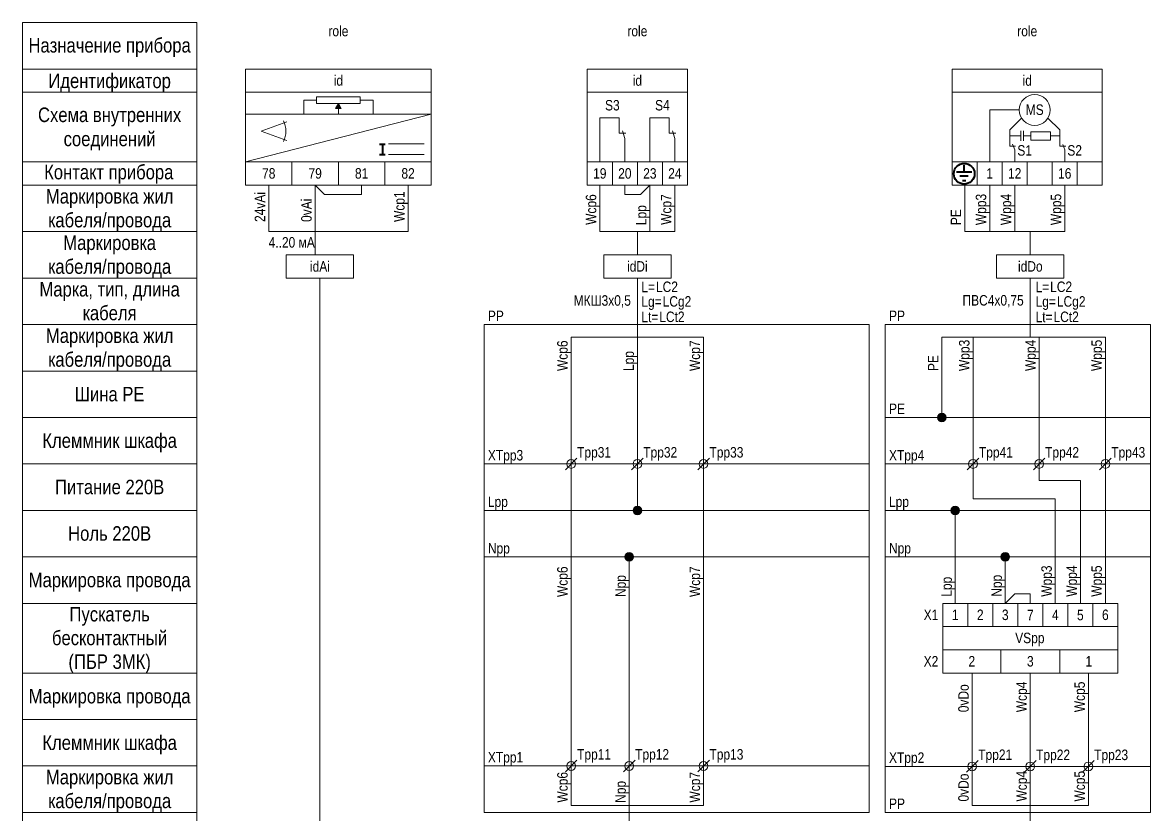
# Model space of a CAD drawing. Header units: millimetres. Extents: x 20 to 403, y -258 to -5.
# Drawn here: x 20 to 214.3, y -141.3 to -5 of the extents above; entities that cross this region are included whole.
import ezdxf

# ---------------------------------------------------------------- set-up
doc = ezdxf.new("R2010")
doc.units = ezdxf.units.MM
doc.header["$MEASUREMENT"] = 0
doc.linetypes.add('1_1', pattern=[2000, 1000, -1000])
doc.linetypes.add('4_2_1_2', pattern=[6702.777624, 3527.777672, -1763.888836, 0, -1411.111116])
for name, color, linetype in [('cp_names', 7, 'Continuous'), ('id_names', 7, 'Continuous'), ('id_params_ai', 7, 'Continuous'), ('id_params_di', 7, 'Continuous'), ('id_params_do', 7, 'Continuous'), ('id_static_ai', 7, 'Continuous'), ('id_static_di', 7, 'Continuous'), ('id_static_do', 7, 'Continuous'), ('info', 7, 'Continuous')]:
    doc.layers.add(name, color=color, linetype=linetype)
doc.styles.add('СГЕНЕРИР_СТИЛЬ_1', font='ARIALN.TTF')

msp = doc.modelspace()

# ---------------------------------------------------------------- hatches: boundary and pattern name
at = {"layer": 'id_static_ai', "linetype": 'Continuous', "lineweight": 0, "true_color": 0x000000}
msp.add_hatch(color=18, dxfattribs=at).paths.add_polyline_path([(74.41, -18.96), (73.91, -19.82), (74.91, -19.82)])
at = {"layer": 'id_static_di', "linetype": 'Continuous', "lineweight": 0, "true_color": 0x000000}
for points in [[(125.16, -89), (125.21, -89.29), (125.38, -89.53), (125.62, -89.69), (125.91, -89.75), (126.19, -89.69), (126.44, -89.53), (126.6, -89.29), (126.66, -89), (126.6, -88.71), (126.44, -88.47), (126.19, -88.31), (125.91, -88.25), (125.62, -88.31), (125.38, -88.47), (125.21, -88.71)], [(123.76, -97), (123.81, -97.29), (123.98, -97.53), (124.22, -97.69), (124.51, -97.75), (124.79, -97.69), (125.04, -97.53), (125.2, -97.29), (125.26, -97), (125.2, -96.71), (125.04, -96.47), (124.79, -96.31), (124.51, -96.25), (124.22, -96.31), (123.98, -96.47), (123.81, -96.71)]]:
    msp.add_hatch(color=18, dxfattribs=at).paths.add_polyline_path(points)
at = {"layer": 'id_static_do', "linetype": 'Continuous', "lineweight": 0, "true_color": 0x000000}
for points in [[(177.62, -73), (177.68, -73.29), (177.84, -73.53), (178.08, -73.69), (178.37, -73.75), (178.66, -73.69), (178.9, -73.53), (179.06, -73.29), (179.12, -73), (179.06, -72.71), (178.9, -72.47), (178.66, -72.31), (178.37, -72.25), (178.08, -72.31), (177.84, -72.47), (177.68, -72.71)], [(179.92, -89), (179.98, -89.29), (180.14, -89.53), (180.39, -89.69), (180.67, -89.75), (180.96, -89.69), (181.2, -89.53), (181.37, -89.29), (181.42, -89), (181.37, -88.71), (181.2, -88.47), (180.96, -88.31), (180.67, -88.25), (180.39, -88.31), (180.14, -88.47), (179.98, -88.71)], [(188.54, -97), (188.6, -97.29), (188.76, -97.53), (189, -97.69), (189.29, -97.75), (189.58, -97.69), (189.82, -97.53), (189.98, -97.29), (190.04, -97), (189.98, -96.71), (189.82, -96.47), (189.58, -96.31), (189.29, -96.25), (189, -96.31), (188.76, -96.47), (188.6, -96.71)]]:
    msp.add_hatch(color=18, dxfattribs=at).paths.add_polyline_path(points)

# ---------------------------------------------------------------- linework, layer by layer
at = {"layer": 'cp_names', "color": 7, "linetype": 'Continuous', "lineweight": 15, "ltscale": 100}
msp.add_lwpolyline([(20, -73), (50, -73), (50, -65), (20, -65)], close=True, dxfattribs=at)
at = {"layer": 'id_names', "color": 7, "linetype": 'Continuous', "lineweight": 15, "ltscale": 100}
for points in [[(20, -13), (50, -13), (50, -5), (20, -5)], [(20, -17), (50, -17), (50, -13), (20, -13)], [(20, -29), (50, -29), (50, -17), (20, -17)], [(20, -33), (50, -33), (50, -29), (20, -29)], [(20, -41), (50, -41), (50, -33), (20, -33)], [(20, -49), (50, -49), (50, -41), (20, -41)], [(20, -57), (50, -57), (50, -49), (20, -49)], [(20, -65), (50, -65), (50, -57), (20, -57)], [(20, -81), (50, -81), (50, -73), (20, -73)], [(20, -89), (50, -89), (50, -81), (20, -81)], [(20, -97), (50, -97), (50, -89), (20, -89)], [(20, -105), (50, -105), (50, -97), (20, -97)], [(20, -117), (50, -117), (50, -105), (20, -105)], [(20, -125), (50, -125), (50, -117), (20, -117)], [(20, -133), (50, -133), (50, -125), (20, -125)], [(20, -141), (50, -141), (50, -133), (20, -133)], [(20, -149), (50, -149), (50, -141), (20, -141)]]:
    msp.add_lwpolyline(points, close=True, dxfattribs=at)
at = {"layer": 'id_static_ai', "color": 7, "linetype": '1_1', "lineweight": 15, "ltscale": 100}
for p, q in [((58.41, -17), (58.41, -29)), ((90.41, -29), (90.41, -17)), ((83.05, -27.73), (89.19, -27.73))]:
    msp.add_line(p, q, dxfattribs=at)
at = {"layer": 'id_static_ai', "color": 7, "linetype": 'Continuous', "lineweight": 15, "ltscale": 100}
for p, q in [((70.65, -18.37), (68.43, -18.37)), ((68.43, -20.75), (68.43, -18.37)), ((78.16, -17.78), (70.65, -17.78)), ((70.65, -17.78), (70.65, -18.96)), ((70.65, -18.96), (78.16, -18.96)), ((74.41, -18.96), (73.91, -19.82)), ((74.41, -18.96), (74.91, -19.82)), ((78.16, -18.96), (78.16, -17.78)), ((80.38, -18.37), (78.16, -18.37)), ((80.38, -20.75), (80.38, -18.37)), ((90.41, -20.75), (58.41, -20.75)), ((58.41, -20.75), (58.41, -29)), ((58.41, -29), (90.41, -20.75)), ((74.91, -19.82), (73.91, -19.82)), ((74.41, -20.75), (74.41, -19.82)), ((90.41, -29), (90.41, -20.75)), ((61.11, -23.69), (65.51, -22.09)), ((61.11, -23.69), (65.51, -25.3)), ((83.05, -25.89), (89.19, -25.89)), ((58.41, -29), (90.41, -29)), ((58.41, -29), (90.41, -29)), ((70.41, -45), (70.41, -33)), ((70.41, -33), (72.03, -34.63)), ((78.41, -34.63), (78.41, -33)), ((78.41, -34.63), (72.03, -34.63))]:
    msp.add_line(p, q, dxfattribs=at)
at = {"layer": 'id_static_ai', "color": 7, "linetype": 'Continuous', "lineweight": 40, "ltscale": 100}
for p, q in [((81.49, -25.92), (82.46, -25.92)), ((81.98, -25.92), (81.98, -27.7)), ((81.49, -27.7), (82.46, -27.7))]:
    msp.add_line(p, q, dxfattribs=at)
at = {"layer": 'id_static_ai', "color": 7, "linetype": 'Continuous', "lineweight": 15, "ltscale": 100}
for points in [[(58.41, -17), (90.41, -17), (90.41, -13), (58.41, -13)], [(58.41, -33), (66.41, -33), (66.41, -29), (58.41, -29)], [(66.41, -33), (74.41, -33), (74.41, -29), (66.41, -29)], [(74.41, -33), (82.41, -33), (82.41, -29), (74.41, -29)], [(82.41, -33), (90.41, -33), (90.41, -29), (82.41, -29)], [(65.43, -49), (77.03, -49), (77.03, -45), (65.43, -45)]]:
    msp.add_lwpolyline(points, close=True, dxfattribs=at)
for points in [[(62.41, -33), (62.41, -41), (70.41, -41)], [(86.41, -33), (86.41, -41), (70.41, -41)], [(71.23, -49), (71.22, -159.14)]]:
    msp.add_lwpolyline(points, dxfattribs=at)
msp.add_arc((61.11, -23.69), 4.24, 335, 25, dxfattribs=at)
at = {"layer": 'id_static_di', "color": 7, "linetype": '1_1', "lineweight": 15, "ltscale": 100}
for p, q in [((117.29, -17), (117.29, -29)), ((134.53, -29), (134.53, -17)), ((99.51, -141), (99.51, -57)), ((165.83, -57), (99.51, -57)), ((165.83, -141), (165.83, -57)), ((165.83, -141), (99.51, -141))]:
    msp.add_line(p, q, dxfattribs=at)
at = {"layer": 'id_static_di', "color": 7, "linetype": 'Continuous', "lineweight": 15, "ltscale": 100}
for p, q in [((119.44, -29), (119.44, -21.38)), ((119.44, -21.38), (122.75, -21.38)), ((122.75, -21.38), (122.75, -24.07)), ((128.06, -29), (128.06, -21.38)), ((128.06, -21.38), (131.37, -21.38)), ((131.37, -21.38), (131.37, -24.07)), ((122.75, -24.07), (123.95, -24.07)), ((123.75, -24.96), (123.35, -23.65)), ((123.75, -29), (123.75, -24.96)), ((131.37, -24.07), (132.56, -24.07)), ((132.37, -24.96), (131.97, -23.65)), ((132.37, -29), (132.37, -24.96)), ((119.44, -41), (119.44, -33)), ((123.75, -34.63), (123.75, -33)), ((128.06, -33), (126.44, -34.63)), ((128.06, -41), (128.06, -33)), ((132.37, -41), (132.37, -33)), ((126.44, -34.63), (123.75, -34.63)), ((119.44, -41), (132.37, -41)), ((125.91, -45), (125.91, -41)), ((125.91, -59.14), (125.91, -49)), ((114.51, -81), (114.51, -59.14)), ((114.51, -59.14), (137.31, -59.14)), ((125.91, -81), (125.91, -59.14)), ((137.31, -81), (137.31, -59.14)), ((113.51, -82), (115.51, -80)), ((114.51, -133), (114.51, -81)), ((124.91, -82), (126.91, -80)), ((125.91, -81), (125.91, -88.25)), ((136.31, -82), (138.31, -80)), ((137.31, -133), (137.31, -81)), ((99.51, -89), (165.83, -89)), ((99.51, -97), (165.83, -97)), ((124.51, -133), (124.51, -97.75)), ((113.51, -134), (115.51, -132)), ((123.51, -134), (125.51, -132)), ((136.31, -134), (138.31, -132)), ((114.51, -133), (114.51, -139.8)), ((124.51, -133), (124.51, -139.92)), ((137.31, -139.8), (137.31, -133)), ((114.51, -139.8), (137.31, -139.8)), ((124.51, -143.12), (124.51, -139.92))]:
    msp.add_line(p, q, dxfattribs=at)
at = {"layer": 'id_static_di', "color": 7, "linetype": '4_2_1_2', "lineweight": 15, "ltscale": 100}
for p, q in [((99.51, -81), (165.83, -81)), ((99.51, -133), (165.83, -133))]:
    msp.add_line(p, q, dxfattribs=at)
at = {"layer": 'id_static_di', "color": 7, "linetype": 'Continuous', "lineweight": 15, "ltscale": 100}
for points in [[(117.29, -17), (134.53, -17), (134.53, -13), (117.29, -13)], [(117.29, -33), (121.6, -33), (121.6, -29), (117.29, -29)], [(121.6, -33), (125.91, -33), (125.91, -29), (121.6, -29)], [(125.91, -33), (130.22, -33), (130.22, -29), (125.91, -29)], [(130.22, -33), (134.53, -33), (134.53, -29), (130.22, -29)], [(120.11, -49), (131.71, -49), (131.71, -45), (120.11, -45)]]:
    msp.add_lwpolyline(points, close=True, dxfattribs=at)
for centre in [(114.51, -81), (125.91, -81), (137.31, -81), (125.91, -89), (124.51, -97), (114.51, -133), (124.51, -133), (137.31, -133)]:
    msp.add_circle(centre, 0.75, dxfattribs=at)
at = {"layer": 'id_static_do', "color": 7, "linetype": '1_1', "lineweight": 15, "ltscale": 100}
for p, q in [((180.14, -17), (180.14, -29)), ((206, -29), (206, -17)), ((214.3, -57), (168.6, -57)), ((168.6, -141), (168.6, -57)), ((214.3, -57), (214.3, -141)), ((214.3, -141), (168.6, -141))]:
    msp.add_line(p, q, dxfattribs=at)
at = {"layer": 'id_static_do', "color": 7, "linetype": 'Continuous', "lineweight": 15, "ltscale": 100}
for p, q in [((186.6, -29), (186.6, -20.05)), ((186.6, -20.05), (191.68, -20.05)), ((192.08, -21.46), (190.05, -23.49)), ((196.63, -21.46), (198.67, -23.49)), ((190.05, -23.49), (190.05, -26.3)), ((190.05, -24.51), (191.95, -24.51)), ((191.95, -23.65), (191.95, -25.37)), ((192.45, -23.65), (192.45, -25.37)), ((192.45, -24.51), (193.68, -24.51)), ((193.68, -23.8), (197.07, -23.8)), ((193.68, -25.22), (193.68, -23.8)), ((197.07, -25.22), (193.68, -25.22)), ((197.07, -23.8), (197.07, -25.22)), ((197.07, -24.51), (198.67, -24.51)), ((198.67, -23.49), (198.67, -26.3)), ((190.05, -26.3), (191.06, -26.3)), ((190.91, -26.93), (190.55, -25.94)), ((190.91, -29), (190.91, -26.93)), ((198.67, -26.3), (199.71, -26.3)), ((199.53, -26.93), (199.18, -25.99)), ((199.53, -29), (199.53, -26.93)), ((182.3, -41), (182.3, -33)), ((186.6, -41), (186.6, -33)), ((190.91, -41), (190.91, -33)), ((199.53, -41), (199.53, -33)), ((182.3, -41), (199.53, -41)), ((193.6, -45), (193.6, -41)), ((193.6, -59.14), (193.6, -49)), ((178.37, -59.14), (206.53, -59.14)), ((178.37, -72.25), (178.37, -59.14)), ((183.73, -81), (183.73, -59.14)), ((195.13, -81), (195.13, -59.14)), ((206.53, -81), (206.53, -59.14)), ((168.6, -73), (214.3, -73)), ((182.73, -82), (184.73, -80)), ((183.73, -81), (183.73, -87)), ((194.13, -82), (196.13, -80)), ((195.13, -81), (195.13, -83.82)), ((205.53, -82), (207.53, -80)), ((206.53, -81), (206.53, -105)), ((195.13, -83.82), (202.22, -83.82)), ((202.22, -83.82), (202.22, -105)), ((183.73, -87), (197.91, -87)), ((197.91, -87), (197.91, -105)), ((168.6, -89), (214.3, -89)), ((180.67, -105), (180.67, -89.75)), ((168.6, -97), (214.3, -97)), ((189.29, -105), (189.29, -97.75)), ((189.29, -105), (190.92, -103.37)), ((190.92, -103.37), (193.6, -103.37)), ((193.6, -103.37), (193.6, -105)), ((183.6, -133.07), (183.6, -117)), ((193.6, -117), (193.6, -133.07)), ((203.6, -117), (203.6, -133.07)), ((182.6, -134.07), (184.6, -132.07)), ((192.6, -134.07), (194.6, -132.07)), ((202.6, -134.07), (204.6, -132.07)), ((183.6, -139.8), (183.6, -133.07)), ((193.6, -139.8), (193.6, -133.07)), ((203.6, -139.8), (203.6, -133.07)), ((183.6, -139.8), (193.6, -139.8)), ((193.6, -143), (193.6, -139.8)), ((203.6, -139.8), (193.6, -139.8))]:
    msp.add_line(p, q, dxfattribs=at)
at = {"layer": 'id_static_do', "color": 7, "linetype": '4_2_1_2', "lineweight": 15, "ltscale": 100}
for p, q in [((168.6, -81), (214.3, -81)), ((168.6, -133.07), (214.3, -133.07))]:
    msp.add_line(p, q, dxfattribs=at)
at = {"layer": 'id_static_do', "color": 7, "linetype": 'Continuous', "lineweight": 15, "ltscale": 100}
for points in [[(180.14, -17), (206, -17), (206, -13), (180.14, -13)], [(180.14, -33), (184.45, -33), (184.45, -29), (180.14, -29)], [(184.45, -33), (188.76, -33), (188.76, -29), (184.45, -29)], [(188.76, -33), (193.07, -33), (193.07, -29), (188.76, -29)], [(193.07, -33), (197.38, -33), (197.38, -29), (193.07, -29)], [(197.38, -33), (201.69, -33), (201.69, -29), (197.38, -29)], [(201.69, -33), (206, -33), (206, -29), (201.69, -29)], [(187.8, -49), (199.4, -49), (199.4, -45), (187.8, -45)], [(178.52, -109), (182.83, -109), (182.83, -105), (178.52, -105)], [(182.83, -109), (187.14, -109), (187.14, -105), (182.83, -105)], [(187.14, -109), (191.45, -109), (191.45, -105), (187.14, -105)], [(191.45, -109), (195.75, -109), (195.75, -105), (191.45, -105)], [(195.75, -109), (200.06, -109), (200.06, -105), (195.75, -105)], [(200.06, -109), (204.37, -109), (204.37, -105), (200.06, -105)], [(204.37, -109), (208.68, -109), (208.68, -105), (204.37, -105)], [(178.52, -113), (208.68, -113), (208.68, -109), (178.52, -109)], [(178.52, -113), (188.52, -113), (188.52, -117), (178.52, -117)], [(188.52, -113), (198.68, -113), (198.68, -117), (188.52, -117)], [(198.68, -113), (208.68, -113), (208.68, -117), (198.68, -117)]]:
    msp.add_lwpolyline(points, close=True, dxfattribs=at)
for centre, radius in [((194.36, -20.05), 2.67), ((178.37, -73), 0.75), ((183.73, -81), 0.75), ((195.13, -81), 0.75), ((206.53, -81), 0.75), ((180.67, -89), 0.75), ((189.29, -97), 0.75), ((183.6, -133.07), 0.75), ((193.6, -133.07), 0.75), ((203.6, -133.07), 0.75)]:
    msp.add_circle(centre, radius, dxfattribs=at)
at = {"layer": 'info', "color": 7, "linetype": 'Continuous', "lineweight": 40, "ltscale": 100}
for p, q in [((180.86, -30.72), (183.51, -30.72)), ((182.19, -30.72), (182.19, -29.55)), ((181.48, -31.41), (182.19, -31.41)), ((181.9, -32.17), (182.19, -32.17)), ((182.19, -31.41), (182.89, -31.41)), ((182.19, -32.17), (182.47, -32.17))]:
    msp.add_line(p, q, dxfattribs=at)
msp.add_circle((182.21, -31.03), 1.79, dxfattribs=at)

# ---------------------------------------------------------------- texts
at = {"layer": 'id_names', "color": 7, "linetype": 'Continuous', "lineweight": 15, "char_height": 2.5, "attachment_point": 2, "style": 'СГЕНЕРИР_СТИЛЬ_1'}
for s, insert in [('\\A1;{\\pqc;\\fArial Narrow|b0|i0|c204|p34;Назначение прибора}', (35, -7.66)), ('\\A1;{\\pqc;\\fArial Narrow|b0|i0|c204|p34;Идентификатор}', (35, -13.78)), ('\\A1;{\\pqc;\\fArial Narrow|b0|i0|c204|p34;Контакт прибора}', (34.85, -29.49)), ('\\A1;{\\pqc;\\fArial Narrow|b0|i0|c204|p34;Шина PE}', (35, -67.72)), ('\\A1;{\\pqc;\\fArial Narrow|b0|i0|c204|p34;Клеммник\\fArial Narrow|b0|i0|c204|p34; шкафа}', (35, -75.72)), ('\\A1;{\\pqc;\\fArial Narrow|b0|i0|c204|p34;Питание \\fArial Narrow|b0|i0|c204|p34;220В}', (35, -83.71)), ('\\A1;{\\pqc;\\fArial Narrow|b0|i0|c204|p34;Ноль\\fArial Narrow|b0|i0|c204|p34; 220В}', (35, -91.71)), ('\\A1;{\\pqc;\\fArial Narrow|b0|i0|c204|p34;Маркировка \\fArial Narrow|b0|i0|c204|p34;провода}', (35, -99.72)), ('\\A1;{\\pqc;\\fArial Narrow|b0|i0|c204|p34;Маркировка \\fArial Narrow|b0|i0|c204|p34;провода}', (35, -119.72)), ('\\A1;{\\pqc;\\fArial Narrow|b0|i0|c204|p34;Клеммник\\fArial Narrow|b0|i0|c204|p34; шкафа}', (35, -127.72))]:
    msp.add_mtext(s, dxfattribs=dict(at, insert=insert))
at = {"layer": 'id_names', "color": 7, "linetype": 'Continuous', "lineweight": 15, "insert": (35, -19.63), "char_height": 2.5, "width": 30, "attachment_point": 2, "line_spacing_factor": 0.996473, "style": 'СГЕНЕРИР_СТИЛЬ_1'}
msp.add_mtext('\\A1;{\\pqc;\\fArial Narrow|b0|i0|c204|p34;Схема внутренних соединений}', dxfattribs=at)
at = {"layer": 'id_names', "color": 7, "linetype": 'Continuous', "lineweight": 15, "char_height": 2.5, "attachment_point": 2, "style": 'СГЕНЕРИР_СТИЛЬ_1'}
for s, insert, line_spacing_factor in [('\\A1;{\\pqc;\\fArial Narrow|b0|i0|c204|p34;Маркировка жил\\P\\pqc;\\fArial Narrow|b0|i0|c204|p34;кабеля/провода}', (35, -33.66), 0.982786), ('\\A1;{\\pqc;\\fArial Narrow|b0|i0|c204|p34;Маркировка\\P\\pqc;\\fArial Narrow|b0|i0|c204|p34;кабеля/провода}', (35, -41.66), 0.982786), ('\\A1;{\\pqc;\\fArial Narrow|b0|i0|c204|p34;Марка, тип\\fArial Narrow|b0|i0|c204|p34;, длина\\P\\pqc;\\fArial Narrow|b0|i0|c204|p34;кабеля}', (35, -49.66), 0.98101), ('\\A1;{\\pqc;\\fArial Narrow|b0|i0|c204|p34;Маркировка жил\\P\\pqc;\\fArial Narrow|b0|i0|c204|p34;кабеля/провода}', (35, -57.66), 0.982786), ('\\A1;{\\pqc;\\fArial Narrow|b0|i0|c204|p34;Пускатель\\P\\pqc;\\fArial Narrow|b0|i0|c204|p34;бесконтактный\\P\\pqc;\\fArial Narrow|b0|i0|c204|p34;(ПБР 3МК)}', (35, -105.61), 0.980575), ('\\A1;{\\pqc;\\fArial Narrow|b0|i0|c204|p34;Маркировка жил\\P\\pqc;\\fArial Narrow|b0|i0|c204|p34;кабеля/провода}', (35, -133.66), 0.982786)]:
    msp.add_mtext(s, dxfattribs=dict(at, insert=insert, line_spacing_factor=line_spacing_factor))
at = {"layer": 'id_params_ai', "color": 7, "linetype": 'Continuous', "lineweight": 15, "insert": (74.41, -5.56), "char_height": 1.8, "width": 40, "attachment_point": 2, "style": 'СГЕНЕРИР_СТИЛЬ_1'}
msp.add_mtext('\\A1;{\\pqc;\\fArial Narrow|b0|i0|c204|p34;role}', dxfattribs=at)
at = {"layer": 'id_params_ai', "color": 7, "linetype": 'Continuous', "lineweight": 15, "char_height": 1.8, "attachment_point": 2, "style": 'СГЕНЕРИР_СТИЛЬ_1'}
for s, insert in [('\\A1;{\\pqc;\\fArial Narrow|b0|i0|c204|p34;id}', (74.41, -14.07)), ('\\A1;{\\pqc;\\fArial Narrow|b0|i0|c204|p34;id\\fArial Narrow|b0|i0|c204|p34;Ai}', (71.23, -46.08))]:
    msp.add_mtext(s, dxfattribs=dict(at, insert=insert))
at = {"layer": 'id_params_ai', "color": 7, "linetype": 'Continuous', "lineweight": 15, "char_height": 1.8, "attachment_point": 1, "rotation": 90, "style": 'СГЕНЕРИР_СТИЛЬ_1'}
for s, insert in [('\\A1;{\\pql;\\fArial Narrow|b0|i0|c204|p34;24v\\fArial Narrow|b0|i0|c204|p34;Ai}', (60, -39.33)), ('\\A1;{\\pql;\\fArial Narrow|b0|i0|c204|p34;Wcp1}', (84, -39.33)), ('\\A1;{\\pql;\\fArial Narrow|b0|i0|c204|p34;0v\\fArial Narrow|b0|i0|c204|p34;Ai}', (68, -39.33))]:
    msp.add_mtext(s, dxfattribs=dict(at, insert=insert))
at = {"layer": 'id_params_di', "color": 7, "linetype": 'Continuous', "lineweight": 15, "insert": (125.91, -5.56), "char_height": 1.8, "width": 30, "attachment_point": 2, "style": 'СГЕНЕРИР_СТИЛЬ_1'}
msp.add_mtext('\\A1;{\\pqc;\\fArial Narrow|b0|i0|c204|p34;role}', dxfattribs=at)
at = {"layer": 'id_params_di', "color": 7, "linetype": 'Continuous', "lineweight": 15, "char_height": 1.8, "style": 'СГЕНЕРИР_СТИЛЬ_1'}
for s, insert, attachment_point in [('\\A1;{\\pqc;\\fArial Narrow|b0|i0|c204|p34;id}', (125.91, -14.08), 2), ('\\A1;{\\pqc;\\fArial Narrow|b0|i0|c204|p34;id\\fArial Narrow|b0|i0|c204|p34;Di}', (125.91, -46.08), 2), ('\\A1;{\\pql;\\fArial Narrow|b0|i0|c204|p34;LC\\fArial Narrow|b0|i0|c204|p34;2}', (129.12, -49.59), 1), ('\\A1;{\\pql;\\fArial Narrow|b0|i0|c204|p34;LCg\\fArial Narrow|b0|i0|c204|p34;2}', (130.27, -52.11), 1), ('\\A1;{\\pql;\\fArial Narrow|b0|i0|c204|p34;P\\fArial Narrow|b0|i0|c204|p34;P}', (100.16, -54.6), 1), ('\\A1;{\\pql;\\fArial Narrow|b0|i0|c204|p34;LCt\\fArial Narrow|b0|i0|c204|p34;2}', (129.69, -54.76), 1), ('\\A1;{\\pql;\\fArial Narrow|b0|i0|c204|p34;XTpp\\fArial Narrow|b0|i0|c204|p34;3}', (100.16, -78.59), 1), ('\\A1;{\\pql;\\fArial Narrow|b0|i0|c204|p34;Tpp\\fArial Narrow|b0|i0|c204|p34;3\\fArial Narrow|b0|i0|c204|p34;1}', (115.53, -78.09), 1), ('\\A1;{\\pql;\\fArial Narrow|b0|i0|c204|p34;Tpp\\fArial Narrow|b0|i0|c204|p34;3\\fArial Narrow|b0|i0|c204|p34;2}', (126.93, -78.09), 1), ('\\A1;{\\pql;\\fArial Narrow|b0|i0|c204|p34;Tpp\\fArial Narrow|b0|i0|c204|p34;3\\fArial Narrow|b0|i0|c204|p34;3}', (138.33, -78.09), 1), ('\\A1;{\\pql;\\fArial Narrow|b0|i0|c204|p34;Lpp}', (100.16, -86.6), 1), ('\\A1;{\\pql;\\fArial Narrow|b0|i0|c204|p34;Npp}', (100.16, -94.6), 1), ('\\A1;{\\pql;\\fArial Narrow|b0|i0|c204|p34;T\\fArial Narrow|b0|i0|c204|p34;p\\fArial Narrow|b0|i0|c204|p34;p11}', (115.53, -130.09), 1), ('\\A1;{\\pql;\\fArial Narrow|b0|i0|c204|p34;T\\fArial Narrow|b0|i0|c204|p34;p\\fArial Narrow|b0|i0|c204|p34;p12}', (125.53, -130.09), 1), ('\\A1;{\\pql;\\fArial Narrow|b0|i0|c204|p34;T\\fArial Narrow|b0|i0|c204|p34;p\\fArial Narrow|b0|i0|c204|p34;p13}', (138.33, -130.09), 1), ('\\A1;{\\pql;\\fArial Narrow|b0|i0|c204|p34;XT\\fArial Narrow|b0|i0|c204|p34;p\\fArial Narrow|b0|i0|c204|p34;p\\fArial Narrow|b0|i0|c204|p34;1}', (100.16, -130.59), 1)]:
    msp.add_mtext(s, dxfattribs=dict(at, insert=insert, attachment_point=attachment_point))
at = {"layer": 'id_params_di', "color": 7, "linetype": 'Continuous', "lineweight": 15, "char_height": 1.8, "attachment_point": 1, "rotation": 90, "style": 'СГЕНЕРИР_СТИЛЬ_1'}
for s, insert in [('\\A1;{\\pql;\\fArial Narrow|b0|i0|c204|p34;W\\fArial Narrow|b0|i0|c204|p34;c\\fArial Narrow|b0|i0|c204|p34;p\\fArial Narrow|b0|i0|c204|p34;6}', (117.03, -39.83)), ('\\A1;{\\pql;\\fArial Narrow|b0|i0|c204|p34;W\\fArial Narrow|b0|i0|c204|p34;c\\fArial Narrow|b0|i0|c204|p34;p\\fArial Narrow|b0|i0|c204|p34;7}', (129.97, -39.83)), ('\\A1;{\\pql;\\fArial Narrow|b0|i0|c204|p34;L\\fArial Narrow|b0|i0|c204|p34;p\\fArial Narrow|b0|i0|c204|p34;p}', (125.66, -39.88)), ('\\A1;{\\pql;\\fArial Narrow|b0|i0|c204|p34;W\\fArial Narrow|b0|i0|c204|p34;c\\fArial Narrow|b0|i0|c204|p34;p\\fArial Narrow|b0|i0|c204|p34;6}', (112.1, -65)), ('\\A1;{\\pql;\\fArial Narrow|b0|i0|c204|p34;W\\fArial Narrow|b0|i0|c204|p34;c\\fArial Narrow|b0|i0|c204|p34;p\\fArial Narrow|b0|i0|c204|p34;7}', (134.91, -65)), ('\\A1;{\\pql;\\fArial Narrow|b0|i0|c204|p34;L\\fArial Narrow|b0|i0|c204|p34;pp}', (123.51, -65)), ('\\A1;{\\pql;\\fArial Narrow|b0|i0|c204|p34;Wcp\\fArial Narrow|b0|i0|c204|p34;6}', (112.1, -103.91)), ('\\A1;{\\pql;\\fArial Narrow|b0|i0|c204|p34;W\\fArial Narrow|b0|i0|c204|p34;c\\fArial Narrow|b0|i0|c204|p34;p\\fArial Narrow|b0|i0|c204|p34;7}', (134.91, -103.91)), ('\\A1;{\\pql;\\fArial Narrow|b0|i0|c204|p34;Npp}', (122.11, -103.91)), ('\\A1;{\\pql;\\fArial Narrow|b0|i0|c204|p34;Wcp\\fArial Narrow|b0|i0|c204|p34;6}', (112.1, -139.3)), ('\\A1;{\\pql;\\fArial Narrow|b0|i0|c204|p34;Npp}', (122.11, -139.35)), ('\\A1;{\\pql;\\fArial Narrow|b0|i0|c204|p34;Wcp\\fArial Narrow|b0|i0|c204|p34;7}', (134.91, -139.3))]:
    msp.add_mtext(s, dxfattribs=dict(at, insert=insert))
at = {"layer": 'id_params_di', "color": 7, "linetype": 'Continuous', "lineweight": 40, "insert": (114.94, -51.95), "char_height": 1.8, "attachment_point": 1, "style": 'СГЕНЕРИР_СТИЛЬ_1'}
msp.add_mtext('\\A1;{\\pql;\\fArial Narrow|b0|i0|c204|p34;МКШ3\\fArial Narrow|b0|i0|c204|p34;х0,5}', dxfattribs=at)
at = {"layer": 'id_params_do', "color": 7, "linetype": 'Continuous', "lineweight": 15, "insert": (193.07, -5.56), "char_height": 1.8, "width": 40, "attachment_point": 2, "style": 'СГЕНЕРИР_СТИЛЬ_1'}
msp.add_mtext('\\A1;{\\pqc;\\fArial Narrow|b0|i0|c204|p34;role}', dxfattribs=at)
at = {"layer": 'id_params_do', "color": 7, "linetype": 'Continuous', "lineweight": 15, "char_height": 1.8, "style": 'СГЕНЕРИР_СТИЛЬ_1'}
for s, insert, attachment_point in [('\\A1;{\\pqc;\\fArial Narrow|b0|i0|c204|p34;id}', (193.07, -14.08), 2), ('\\A1;{\\pqc;\\fArial Narrow|b0|i0|c204|p34;id\\fArial Narrow|b0|i0|c204|p34;Do}', (193.6, -46.08), 2), ('\\A1;{\\pql;\\fArial Narrow|b0|i0|c204|p34;LC\\fArial Narrow|b0|i0|c204|p34;2}', (197.02, -49.59), 1), ('\\A1;{\\pql;\\fArial Narrow|b0|i0|c204|p34;LCg\\fArial Narrow|b0|i0|c204|p34;2}', (198.18, -52.11), 1), ('\\A1;{\\pql;\\fArial Narrow|b0|i0|c204|p34;P\\fArial Narrow|b0|i0|c204|p34;P}', (169.26, -54.6), 1), ('\\A1;{\\pql;\\fArial Narrow|b0|i0|c204|p34;LCt\\fArial Narrow|b0|i0|c204|p34;2}', (197.6, -54.76), 1), ('\\A1;{\\pql;\\fArial Narrow|b0|i0|c204|p34;XTpp\\fArial Narrow|b0|i0|c204|p34;4}', (169.26, -78.6), 1), ('\\A1;{\\pql;\\fArial Narrow|b0|i0|c204|p34;Tpp\\fArial Narrow|b0|i0|c204|p34;4\\fArial Narrow|b0|i0|c204|p34;1}', (184.75, -78.09), 1), ('\\A1;{\\pql;\\fArial Narrow|b0|i0|c204|p34;Tpp\\fArial Narrow|b0|i0|c204|p34;4\\fArial Narrow|b0|i0|c204|p34;2}', (196.15, -78.09), 1), ('\\A1;{\\pql;\\fArial Narrow|b0|i0|c204|p34;Tpp\\fArial Narrow|b0|i0|c204|p34;4\\fArial Narrow|b0|i0|c204|p34;3}', (207.55, -78.09), 1), ('\\A1;{\\pql;\\fArial Narrow|b0|i0|c204|p34;Lpp}', (169.26, -86.6), 1), ('\\A1;{\\pql;\\fArial Narrow|b0|i0|c204|p34;Npp}', (169.26, -94.6), 1), ('\\A1;{\\pqc;\\fArial Narrow|b0|i0|c204|p34;VS\\fArial Narrow|b0|i0|c204|p34;pp}', (193.52, -110.05), 2), ('\\A1;{\\pql;\\fArial Narrow|b0|i0|c204|p34;Tpp\\fArial Narrow|b0|i0|c204|p34;2\\fArial Narrow|b0|i0|c204|p34;1}', (184.63, -130.16), 1), ('\\A1;{\\pql;\\fArial Narrow|b0|i0|c204|p34;Tpp\\fArial Narrow|b0|i0|c204|p34;2\\fArial Narrow|b0|i0|c204|p34;2}', (194.6, -130.18), 1), ('\\A1;{\\pql;\\fArial Narrow|b0|i0|c204|p34;Tpp\\fArial Narrow|b0|i0|c204|p34;2\\fArial Narrow|b0|i0|c204|p34;3}', (204.6, -130.18), 1), ('\\A1;{\\pql;\\fArial Narrow|b0|i0|c204|p34;XTpp\\fArial Narrow|b0|i0|c204|p34;2}', (169.26, -130.66), 1), ('\\A1;{\\pql;\\fArial Narrow|b0|i0|c204|p34;P\\fArial Narrow|b0|i0|c204|p34;P}', (169.26, -138.6), 1)]:
    msp.add_mtext(s, dxfattribs=dict(at, insert=insert, attachment_point=attachment_point))
at = {"layer": 'id_params_do', "color": 7, "linetype": 'Continuous', "lineweight": 15, "char_height": 1.8, "attachment_point": 1, "rotation": 90, "style": 'СГЕНЕРИР_СТИЛЬ_1'}
for s, insert in [('\\A1;{\\pql;\\fArial Narrow|b0|i0|c204|p34;Wpp3}', (184.2, -39.88)), ('\\A1;{\\pql;\\fArial Narrow|b0|i0|c204|p34;Wpp\\fArial Narrow|b0|i0|c204|p34;4}', (188.51, -39.88)), ('\\A1;{\\pql;\\fArial Narrow|b0|i0|c204|p34;Wpp\\fArial Narrow|b0|i0|c204|p34;5}', (197.13, -39.88)), ('\\A1;{\\pql;\\fArial Narrow|b0|i0|c204|p34;Wpp3}', (181.32, -65)), ('\\A1;{\\pql;\\fArial Narrow|b0|i0|c204|p34;Wpp\\fArial Narrow|b0|i0|c204|p34;4}', (192.73, -65)), ('\\A1;{\\pql;\\fArial Narrow|b0|i0|c204|p34;Wpp\\fArial Narrow|b0|i0|c204|p34;5}', (204.12, -65)), ('\\A1;{\\pql;\\fArial Narrow|b0|i0|c204|p34;PE}', (175.97, -65)), ('\\A1;{\\pql;\\fArial Narrow|b0|i0|c204|p34;Wpp3}', (195.5, -103.86)), ('\\A1;{\\pql;\\fArial Narrow|b0|i0|c204|p34;Wpp\\fArial Narrow|b0|i0|c204|p34;4}', (199.82, -103.86)), ('\\A1;{\\pql;\\fArial Narrow|b0|i0|c204|p34;Wpp\\fArial Narrow|b0|i0|c204|p34;5}', (204.12, -103.86)), ('\\A1;{\\pql;\\fArial Narrow|b0|i0|c204|p34;Lpp}', (178.27, -103.86)), ('\\A1;{\\pql;\\fArial Narrow|b0|i0|c204|p34;Npp}', (186.89, -103.86)), ('\\A1;{\\pql;\\fArial Narrow|b0|i0|c204|p34;0v\\fArial Narrow|b0|i0|c204|p34;Do}', (181.19, -123.74)), ('\\A1;{\\pql;\\fArial Narrow|b0|i0|c204|p34;Wcp\\fArial Narrow|b0|i0|c204|p34;4}', (191.2, -123.74)), ('\\A1;{\\pql;\\fArial Narrow|b0|i0|c204|p34;Wcp\\fArial Narrow|b0|i0|c204|p34;5}', (201.2, -123.74)), ('\\A1;{\\pql;\\fArial Narrow|b0|i0|c204|p34;Wcp\\fArial Narrow|b0|i0|c204|p34;4}', (191.2, -139.12)), ('\\A1;{\\pql;\\fArial Narrow|b0|i0|c204|p34;Wcp\\fArial Narrow|b0|i0|c204|p34;5}', (201.2, -139.12)), ('\\A1;{\\pql;\\fArial Narrow|b0|i0|c204|p34;0v\\fArial Narrow|b0|i0|c204|p34;Do}', (181.19, -139.12))]:
    msp.add_mtext(s, dxfattribs=dict(at, insert=insert))
at = {"layer": 'id_static_ai', "color": 7, "linetype": 'Continuous', "lineweight": 15, "char_height": 1.8, "style": 'СГЕНЕРИР_СТИЛЬ_1'}
for s, insert, attachment_point in [('\\A1;{\\pqc;\\fArial Narrow|b0|i0|c204|p34;78}', (62.41, -30.07), 2), ('\\A1;{\\pqc;\\fArial Narrow|b0|i0|c204|p34;79}', (70.41, -30.07), 2), ('\\A1;{\\pqc;\\fArial Narrow|b0|i0|c204|p34;81}', (78.41, -30.07), 2), ('\\A1;{\\pqc;\\fArial Narrow|b0|i0|c204|p34;82}', (86.41, -30.07), 2), ('\\A1;{\\pql;\\fArial Narrow|b0|i0|c204|p34;4..20 мА}', (62.39, -41.94), 1)]:
    msp.add_mtext(s, dxfattribs=dict(at, insert=insert, attachment_point=attachment_point))
at = {"layer": 'id_static_di', "color": 7, "linetype": 'Continuous', "lineweight": 15, "char_height": 1.8, "style": 'СГЕНЕРИР_СТИЛЬ_1'}
for s, insert, attachment_point in [('\\A1;{\\pqc;\\fArial Narrow|b0|i0|c204|p34;S\\fArial Narrow|b0|i0|c204|p34;3}', (121.6, -18.33), 2), ('\\A1;{\\pqc;\\fArial Narrow|b0|i0|c204|p34;S\\fArial Narrow|b0|i0|c204|p34;4}', (130.22, -18.33), 2), ('\\A1;{\\pqc;\\fArial Narrow|b0|i0|c204|p34;19}', (119.44, -30.07), 2), ('\\A1;{\\pqc;\\fArial Narrow|b0|i0|c204|p34;20}', (123.75, -30.07), 2), ('\\A1;{\\pqc;\\fArial Narrow|b0|i0|c204|p34;23}', (128.06, -30.07), 2), ('\\A1;{\\pqc;\\fArial Narrow|b0|i0|c204|p34;24}', (132.37, -30.07), 2), ('\\A1;{\\pql;\\fArial Narrow|b0|i0|c204|p34;L=}', (126.6, -49.62), 1), ('\\A1;{\\pql;\\fArial Narrow|b0|i0|c204|p34;Lg=}', (126.6, -52.14), 1), ('\\A1;{\\pql;\\fArial Narrow|b0|i0|c204|p34;Lt=}', (126.6, -54.79), 1)]:
    msp.add_mtext(s, dxfattribs=dict(at, insert=insert, attachment_point=attachment_point))
at = {"layer": 'id_static_do', "color": 7, "linetype": 'Continuous', "lineweight": 15, "char_height": 1.8, "style": 'СГЕНЕРИР_СТИЛЬ_1'}
for s, insert, attachment_point in [('\\A1;{\\pqc;\\fArial Narrow|b0|i0|c204|p34;M\\fArial Narrow|b0|i0|c204|p34;S}', (194.36, -19.1), 2), ('\\A1;{\\pqc;\\fArial Narrow|b0|i0|c204|p34;S\\fArial Narrow|b0|i0|c204|p34;1}', (192.63, -26.11), 2), ('\\A1;{\\pqc;\\fArial Narrow|b0|i0|c204|p34;S\\fArial Narrow|b0|i0|c204|p34;2}', (201.24, -26.11), 2), ('\\A1;{\\pqc;\\fArial Narrow|b0|i0|c204|p34;1}', (186.6, -30.07), 2), ('\\A1;{\\pqc;\\fArial Narrow|b0|i0|c204|p34;12}', (190.91, -30.07), 2), ('\\A1;{\\pqc;\\fArial Narrow|b0|i0|c204|p34;16}', (199.53, -30.07), 2), ('\\A1;{\\pql;\\fArial Narrow|b0|i0|c204|p34;L=}', (194.51, -49.62), 1), ('\\A1;{\\pql;\\fArial Narrow|b0|i0|c204|p34;Lg=}', (194.51, -52.14), 1), ('\\A1;{\\pql;\\fArial Narrow|b0|i0|c204|p34;Lt=}', (194.51, -54.79), 1), ('\\A1;{\\pql;\\fArial Narrow|b0|i0|c204|p34;PE}', (169.26, -70.6), 1), ('\\A1;{\\pqc;\\fArial Narrow|b0|i0|c204|p34;X\\fArial Narrow|b0|i0|c204|p34;1}', (176.49, -106.07), 2), ('\\A1;{\\pqc;\\fArial Narrow|b0|i0|c204|p34;1}', (180.67, -106.07), 2), ('\\A1;{\\pqc;\\fArial Narrow|b0|i0|c204|p34;2}', (184.98, -106.07), 2), ('\\A1;{\\pqc;\\fArial Narrow|b0|i0|c204|p34;3}', (189.29, -106.07), 2), ('\\A1;{\\pqc;\\fArial Narrow|b0|i0|c204|p34;7}', (193.6, -106.1), 2), ('\\A1;{\\pqc;\\fArial Narrow|b0|i0|c204|p34;4}', (197.91, -106.08), 2), ('\\A1;{\\pqc;\\fArial Narrow|b0|i0|c204|p34;5}', (202.22, -106.1), 2), ('\\A1;{\\pqc;\\fArial Narrow|b0|i0|c204|p34;6}', (206.53, -106.07), 2), ('\\A1;{\\pqc;\\fArial Narrow|b0|i0|c204|p34;X2}', (176.49, -114.07), 2), ('\\A1;{\\pqc;\\fArial Narrow|b0|i0|c204|p34;2}', (183.52, -114.07), 2), ('\\A1;{\\pqc;\\fArial Narrow|b0|i0|c204|p34;3}', (193.6, -114.07), 2), ('\\A1;{\\pqc;\\fArial Narrow|b0|i0|c204|p34;1}', (203.68, -114.07), 2)]:
    msp.add_mtext(s, dxfattribs=dict(at, insert=insert, attachment_point=attachment_point))
at = {"layer": 'id_static_do', "color": 7, "linetype": 'Continuous', "lineweight": 15, "insert": (179.89, -39.88), "char_height": 1.8, "attachment_point": 1, "rotation": 90, "style": 'СГЕНЕРИР_СТИЛЬ_1'}
msp.add_mtext('\\A1;{\\pql;\\fArial Narrow|b0|i0|c204|p34;PE}', dxfattribs=at)
at = {"layer": 'id_static_do', "color": 7, "linetype": 'Continuous', "lineweight": 40, "insert": (181.92, -51.92), "char_height": 1.8, "attachment_point": 1, "style": 'СГЕНЕРИР_СТИЛЬ_1'}
msp.add_mtext('\\A1;{\\pql;\\fArial Narrow|b0|i0|c204|p34;ПВС\\fArial Narrow|b0|i0|c204|p34;4\\fArial Narrow|b0|i0|c204|p34;х0,75}', dxfattribs=at)

doc.saveas('drawing.dxf')
